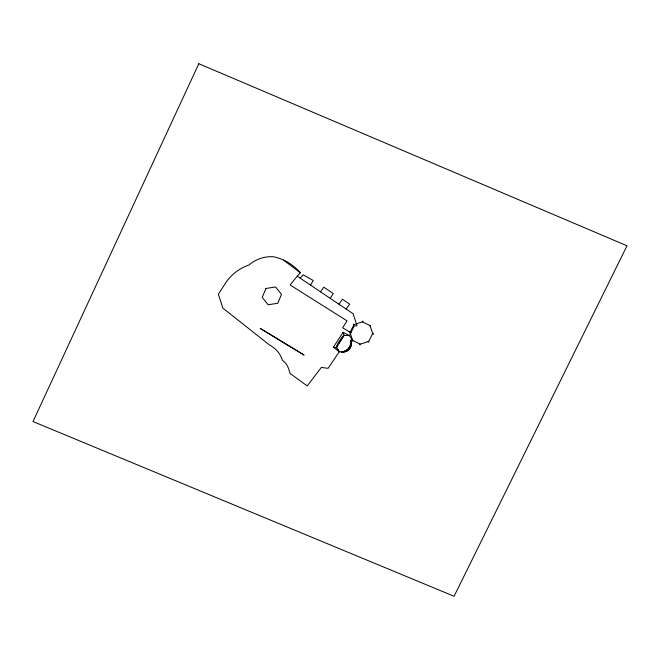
<?xml version="1.0" encoding="UTF-8"?>
<svg xmlns="http://www.w3.org/2000/svg" width="660" height="660" viewBox="0 0 660 660"><rect width="100%" height="100%" fill="white"/><g stroke="black" fill="none" stroke-linecap="round" stroke-linejoin="round"><path stroke-width="0.99" d="M350.922 332.731L354.181 326.015L357.035 325.735L353.141 313.756L297.297 276.218A151.99 147.081 -26.8 0 0 290.194 285.021L347.053 320.859L342.639 327.781L350.922 332.731L349.421 335.643L352.019 339.339L350.691 340.808A8.134 7.879 -26.8 0 1 341.377 351.895L339.182 351.73L333.382 347.234L343.134 332.293L349.421 335.643L343.959 335.329A30.475 29.486 -26.8 0 0 341.566 337.945L338.308 342.837A30.475 29.486 -26.8 0 0 336.427 347.127L339.224 351.813L328.119 368.321L321.354 367.438L307.23 385.91L290.177 373.56L288.635 368.808A18.34 17.746 -26.8 0 0 282.455 360.261A27.811 26.911 -26.8 0 0 269.346 344.866L222.882 308.121L218.361 294.236L225.2 283.585A44.723 43.279 -26.8 0 1 248.993 264.982A33.355 32.274 -26.8 0 1 273.529 256.74A50.234 48.609 -26.8 0 1 300.316 272.844L297.297 276.218M368.717 341.352L372.702 333.671L373.255 333.481L373.436 334.034L372.875 334.216L370.062 325.561L362.373 321.832L362.752 321.098L362.934 321.651L353.471 324.827L353.29 324.274L353.851 324.093L354.032 324.637L349.99 332.302L349.429 332.491L349.247 331.939L349.808 331.749L352.803 340.964L352.242 341.154L352.63 340.411L360.376 344.149L359.997 344.891L359.815 344.338L368.717 341.352L368.899 341.897L368.338 342.086L368.164 341.534M310.505 285.095L313.269 280.508L303.072 274.783L300.193 278.165M343.959 335.329L336.427 347.127L339.182 351.73M330.198 298.337L333.3 293.551L323.812 287.174L320.504 291.819M338.91 304.194L342.424 299.26L349.668 304.128L346.145 309.061M350.691 340.808L350.65 340.733A8.134 7.879 -26.8 0 1 341.352 351.854L341.335 351.813A9.446 9.141 -26.8 0 0 350.65 340.733L351.978 339.257M370.062 325.561L370.623 325.372L370.235 326.106M333.382 347.234L336.221 347.531L344.075 335.503L343.134 332.293M283.635 260.131L300.316 272.844M350.666 340.766A9.446 9.141 -26.8 0 1 341.352 351.854M265.947 288.461L262.235 297.363L268.15 304.763L277.786 303.262L281.498 294.368L275.575 286.968L265.947 288.461M198.825 63.723L33 421.55L454.088 596.277L627 245.792L198.825 63.723M302.585 354.049L260.155 328.383L304.087 355.121L302.585 354.049"/></g></svg>
